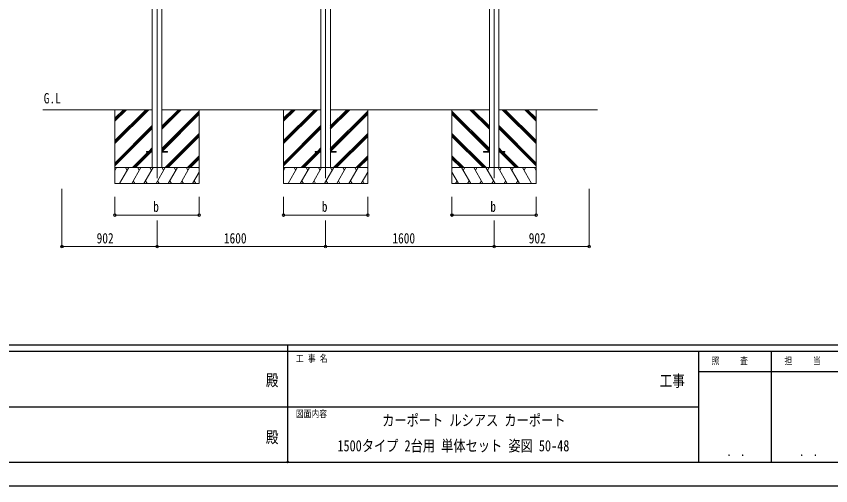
# Model space of a CAD drawing. Units: millimetres, scale not verified. Extents: x -12615 to 12615, y -8910 to 8910.
# Drawn here: x -2590 to 5141, y -8910 to -4455 of the extents above; entities that cross this region are included whole.
import ezdxf
from ezdxf.enums import TextEntityAlignment as Align

# ---------------------------------------------------------------- set-up
doc = ezdxf.new("R2010")
doc.units = ezdxf.units.MM
doc.header["$LTSCALE"] = 30
doc.header["$PDMODE"] = 32
doc.header["$PDSIZE"] = 15
doc.layers.add('0-2_USER1', color=92, linetype='Continuous')
doc.layers.add('0-7_YKK_ZWAK', color=134, linetype='Continuous')
for name, color, linetype, lineweight in [('0-3_YKK_12', 40, 'Continuous', 18), ('0-4_YKK_13', 120, 'Continuous', 18), ('0-5_YKK_A1', 120, 'Continuous', 18), ('0-6_YKK_D', 200, 'Continuous', 18)]:
    doc.layers.add(name, color=color, linetype=linetype, lineweight=lineweight)
doc.styles.add('ＭＳ ゴシック', font='')
doc.styles.get('ＭＳ ゴシック').set_extended_font_data('MS Gothic')

msp = doc.modelspace()

# ---------------------------------------------------------------- linework, layer by layer
at = {"layer": '0-3_YKK_12'}
for p, q in [((-1254.08, -2926.09), (-1254.08, -5991.27)), ((345.92, -2926.09), (345.92, -5991.27)), ((1945.92, -2926.09), (1945.92, -5991.27))]:
    msp.add_line(p, q, dxfattribs=at)
at = {"layer": '0-4_YKK_13'}
for p, q in [((-1354.08, -5736.77), (-1354.08, -5745.77)), ((-1354.08, -5736.77), (-1299.08, -5736.77)), ((-1354.08, -5745.77), (-1299.08, -5745.77)), ((-1209.08, -5736.77), (-1154.08, -5736.77)), ((-1209.08, -5745.77), (-1154.08, -5745.77)), ((-1154.08, -5736.77), (-1154.08, -5745.77)), ((245.92, -5736.77), (245.92, -5745.77)), ((300.92, -5736.77), (245.92, -5736.77)), ((300.92, -5745.77), (245.92, -5745.77)), ((445.92, -5736.77), (390.92, -5736.77)), ((445.92, -5745.77), (390.92, -5745.77)), ((445.92, -5736.77), (445.92, -5745.77)), ((1845.92, -5736.77), (1845.92, -5745.77)), ((1900.92, -5736.77), (1845.92, -5736.77)), ((1900.92, -5745.77), (1845.92, -5745.77)), ((2045.92, -5736.77), (1990.92, -5736.77)), ((2045.92, -5745.77), (1990.92, -5745.77)), ((2045.92, -5736.77), (2045.92, -5745.77))]:
    msp.add_line(p, q, dxfattribs=at)
at = {"layer": '0-5_YKK_A1'}
for p, q in [((300.72, -2674.59), (300.72, -5891.27)), ((391.12, -2674.59), (391.12, -5891.27)), ((-2337.79, -5341.27), (-1299.08, -5341.27)), ((-1654.08, -5341.27), (-1654.08, -6041.27)), ((-1654.08, -5635.24), (-1360.1, -5341.27)), ((-1654.08, -5649.39), (-1345.96, -5341.27)), ((-1654.08, -5663.53), (-1331.81, -5341.27)), ((-1654.08, -5423.11), (-1572.23, -5341.27)), ((-1654.08, -5437.25), (-1558.09, -5341.27)), ((-1654.08, -5451.4), (-1543.95, -5341.27)), ((-1209.08, -5526.9), (-1023.45, -5341.27)), ((-1209.08, -5512.75), (-1037.59, -5341.27)), ((-1209.08, -5498.61), (-1051.73, -5341.27)), ((-1209.08, -5341.27), (300.72, -5341.27)), ((-1209.08, -5710.74), (-854.08, -5355.75)), ((-1209.08, -5724.88), (-854.08, -5369.89)), ((-1206.82, -5736.77), (-854.08, -5384.03)), ((-854.08, -5341.27), (-854.08, -6041.27)), ((-54.08, -5341.27), (-54.08, -6041.27)), ((-54.08, -5635.24), (239.9, -5341.27)), ((-54.08, -5649.39), (254.04, -5341.27)), ((-54.08, -5663.53), (268.19, -5341.27)), ((-54.08, -5423.11), (27.77, -5341.27)), ((-54.08, -5437.25), (41.91, -5341.27)), ((-54.08, -5451.4), (56.05, -5341.27)), ((390.92, -5526.9), (576.55, -5341.27)), ((390.92, -5512.75), (562.41, -5341.27)), ((390.92, -5498.61), (548.27, -5341.27)), ((390.92, -5710.74), (745.92, -5355.75)), ((390.92, -5724.88), (745.92, -5369.89)), ((391.12, -5341.27), (1900.92, -5341.27)), ((393.18, -5736.77), (745.92, -5384.03)), ((745.92, -5341.27), (745.92, -6041.27)), ((1545.92, -5341.27), (1545.92, -6041.27)), ((1900.92, -5710.74), (1545.92, -5355.75)), ((1900.92, -5724.88), (1545.92, -5369.89)), ((1898.66, -5736.77), (1545.92, -5384.03)), ((1900.92, -5526.9), (1715.29, -5341.27)), ((1900.92, -5512.75), (1729.43, -5341.27)), ((1900.92, -5498.61), (1743.57, -5341.27)), ((1990.92, -5341.27), (2925.96, -5341.27)), ((2345.92, -5663.53), (2023.66, -5341.27)), ((2345.92, -5649.39), (2037.8, -5341.27)), ((2345.92, -5635.24), (2051.94, -5341.27)), ((2345.92, -5451.4), (2235.79, -5341.27)), ((2345.92, -5437.25), (2249.93, -5341.27)), ((2345.92, -5423.11), (2264.08, -5341.27)), ((2345.92, -5341.27), (2345.92, -6041.27)), ((-1654.08, -5847.37), (-1299.08, -5492.38)), ((-1654.08, -5861.52), (-1299.08, -5506.52)), ((-1654.08, -5875.66), (-1299.08, -5520.66)), ((-54.08, -5847.37), (300.92, -5492.38)), ((-54.08, -5861.52), (300.92, -5506.52)), ((-54.08, -5875.66), (300.92, -5520.66)), ((2345.92, -5847.37), (1990.92, -5492.38)), ((2345.92, -5861.52), (1990.92, -5506.52)), ((2345.92, -5875.66), (1990.92, -5520.66)), ((-1177.47, -5891.27), (-854.08, -5567.88)), ((-1163.33, -5891.27), (-854.08, -5582.02)), ((-1149.18, -5891.27), (-854.08, -5596.16)), ((422.53, -5891.27), (745.92, -5567.88)), ((436.67, -5891.27), (745.92, -5582.02)), ((450.82, -5891.27), (745.92, -5596.16)), ((1869.31, -5891.27), (1545.92, -5567.88)), ((1855.17, -5891.27), (1545.92, -5582.02)), ((1841.03, -5891.27), (1545.92, -5596.16)), ((-1331.34, -5736.77), (-1299.08, -5704.51)), ((-1317.19, -5736.77), (-1299.08, -5718.65)), ((268.66, -5736.77), (300.92, -5704.51)), ((282.81, -5736.77), (300.92, -5718.65)), ((2023.18, -5736.77), (1990.92, -5704.51)), ((2009.04, -5736.77), (1990.92, -5718.65)), ((-1485.84, -5891.27), (-1340.34, -5745.77)), ((-1471.69, -5891.27), (-1326.19, -5745.77)), ((-1457.55, -5891.27), (-1312.05, -5745.77)), ((-1303.05, -5736.77), (-1299.08, -5732.79)), ((-965.34, -5891.27), (-854.08, -5780.01)), ((-951.2, -5891.27), (-854.08, -5794.15)), ((114.16, -5891.27), (259.66, -5745.77)), ((128.31, -5891.27), (273.81, -5745.77)), ((142.45, -5891.27), (287.95, -5745.77)), ((296.95, -5736.77), (300.92, -5732.79)), ((634.66, -5891.27), (745.92, -5780.01)), ((648.8, -5891.27), (745.92, -5794.15)), ((1657.18, -5891.27), (1545.92, -5780.01)), ((1643.04, -5891.27), (1545.92, -5794.15)), ((1994.9, -5736.77), (1990.92, -5732.79)), ((2149.4, -5891.27), (2003.9, -5745.77)), ((2163.54, -5891.27), (2018.04, -5745.77)), ((2177.68, -5891.27), (2032.18, -5745.77)), ((-937.05, -5891.27), (-854.08, -5808.29)), ((662.95, -5891.27), (745.92, -5808.29)), ((1628.9, -5891.27), (1545.92, -5808.29)), ((-854.08, -5891.27), (-1654.08, -5891.27)), ((-1654.08, -5920.21), (-1637.37, -5891.27)), ((-1652.37, -5917.25), (-1654.08, -5914.29)), ((-1609.53, -6041.27), (-1522.93, -5891.27)), ((-1537.93, -5917.25), (-1552.93, -5891.27)), ((-1494.06, -6041.27), (-1407.46, -5891.27)), ((-1422.46, -5917.25), (-1437.46, -5891.27)), ((-1378.59, -6041.27), (-1291.99, -5891.27)), ((-1306.99, -5917.25), (-1321.99, -5891.27)), ((-1263.12, -6041.27), (-1176.52, -5891.27)), ((-1191.52, -5917.25), (-1206.52, -5891.27)), ((-1147.65, -6041.27), (-1061.05, -5891.27)), ((-1076.05, -5917.25), (-1091.05, -5891.27)), ((-1032.18, -6041.27), (-945.58, -5891.27)), ((-960.58, -5917.25), (-975.58, -5891.27)), ((-916.71, -6041.27), (-854.08, -5932.78)), ((-854.08, -5901.71), (-860.11, -5891.27)), ((745.92, -5891.27), (-54.08, -5891.27)), ((-54.08, -5920.21), (-37.37, -5891.27)), ((-52.37, -5917.25), (-54.08, -5914.29)), ((-9.53, -6041.27), (77.07, -5891.27)), ((62.07, -5917.25), (47.07, -5891.27)), ((105.94, -6041.27), (192.54, -5891.27)), ((177.54, -5917.25), (162.54, -5891.27)), ((221.41, -6041.27), (308.01, -5891.27)), ((293.01, -5917.25), (278.01, -5891.27)), ((336.88, -6041.27), (423.48, -5891.27)), ((408.48, -5917.25), (393.48, -5891.27)), ((452.35, -6041.27), (538.95, -5891.27)), ((523.95, -5917.25), (508.95, -5891.27)), ((567.82, -6041.27), (654.42, -5891.27)), ((639.42, -5917.25), (624.42, -5891.27)), ((683.29, -6041.27), (745.92, -5932.78)), ((745.92, -5901.71), (739.89, -5891.27)), ((1545.92, -5891.27), (2345.92, -5891.27)), ((1545.92, -5901.71), (1551.95, -5891.27)), ((1608.55, -6041.27), (1545.92, -5932.78)), ((1724.03, -6041.27), (1637.42, -5891.27)), ((1652.42, -5917.25), (1667.42, -5891.27)), ((1839.5, -6041.27), (1752.89, -5891.27)), ((1767.89, -5917.25), (1782.89, -5891.27)), ((1954.97, -6041.27), (1868.36, -5891.27)), ((1883.36, -5917.25), (1898.36, -5891.27)), ((2070.44, -6041.27), (1983.83, -5891.27)), ((1998.83, -5917.25), (2013.83, -5891.27)), ((2185.91, -6041.27), (2099.3, -5891.27)), ((2114.3, -5917.25), (2129.31, -5891.27)), ((2301.38, -6041.27), (2214.77, -5891.27)), ((2229.78, -5917.25), (2244.78, -5891.27)), ((2345.92, -5920.21), (2329.21, -5891.27)), ((2344.21, -5917.25), (2345.92, -5914.29)), ((-1479.06, -6015.29), (-1464.06, -6041.27)), ((-1363.59, -6015.29), (-1348.59, -6041.27)), ((-1248.12, -6015.29), (-1233.12, -6041.27)), ((-1132.65, -6015.29), (-1117.65, -6041.27)), ((-1017.18, -6015.29), (-1002.18, -6041.27)), ((-901.71, -6015.29), (-886.71, -6041.27)), ((120.94, -6015.29), (135.94, -6041.27)), ((236.41, -6015.29), (251.41, -6041.27)), ((351.88, -6015.29), (366.88, -6041.27)), ((467.35, -6015.29), (482.35, -6041.27)), ((582.82, -6015.29), (597.82, -6041.27)), ((698.29, -6015.29), (713.29, -6041.27)), ((1593.56, -6015.29), (1578.56, -6041.27)), ((1709.03, -6015.29), (1694.03, -6041.27)), ((1824.5, -6015.29), (1809.5, -6041.27)), ((1939.97, -6015.29), (1924.97, -6041.27)), ((2055.44, -6015.29), (2040.44, -6041.27)), ((2170.91, -6015.29), (2155.91, -6041.27)), ((-1654.08, -6041.27), (-854.08, -6041.27)), ((-54.08, -6041.27), (745.92, -6041.27)), ((2345.92, -6041.27), (1545.92, -6041.27))]:
    msp.add_line(p, q, dxfattribs=at)
for points in [[(-1299.28, -2674.59), (-1299.08, -5166.27), (-1299.08, -5891.27)], [(-1208.88, -2674.59), (-1209.08, -5166.27), (-1209.08, -5891.27)], [(1900.72, -2674.59), (1900.92, -5166.27), (1900.92, -5891.27)], [(1991.12, -2674.59), (1990.92, -5166.27), (1990.92, -5891.27)]]:
    msp.add_lwpolyline(points, dxfattribs=at)
at = {"layer": '0-6_YKK_D'}
for p, q in [((-2156.18, -6092.27), (-2156.18, -6642.27)), ((2848.02, -6092.27), (2848.02, -6642.27)), ((-1654.08, -6169.88), (-1654.08, -6342.27)), ((-854.08, -6169.88), (-854.08, -6342.27)), ((-54.08, -6169.88), (-54.08, -6342.27)), ((745.92, -6169.88), (745.92, -6342.27)), ((1545.92, -6169.88), (1545.92, -6342.27)), ((2345.92, -6169.88), (2345.92, -6342.27)), ((-1654.08, -6341.27), (-854.08, -6341.27)), ((-1254.08, -6393.27), (-1254.08, -6642.27)), ((-1254.08, -6393.27), (-1254.08, -6642.27)), ((-54.08, -6341.27), (745.92, -6341.27)), ((345.92, -6393.27), (345.92, -6642.27)), ((345.92, -6393.27), (345.92, -6642.27)), ((1545.92, -6341.27), (2345.92, -6341.27)), ((1945.92, -6393.27), (1945.92, -6642.27)), ((1945.92, -6393.27), (1945.92, -6642.27)), ((-2156.18, -6641.27), (-1254.08, -6641.27)), ((-1254.08, -6641.27), (345.92, -6641.27)), ((1945.92, -6641.27), (345.92, -6641.27)), ((2848.02, -6641.27), (1945.92, -6641.27))]:
    msp.add_line(p, q, dxfattribs=at)
for centre in [(-1654.08, -6341.27), (-854.08, -6341.27), (-54.08, -6341.27), (745.92, -6341.27), (1545.92, -6341.27), (2345.92, -6341.27), (-2156.18, -6641.27), (-1254.08, -6641.27), (-1254.08, -6641.27), (345.92, -6641.27), (345.92, -6641.27), (1945.92, -6641.27), (1945.92, -6641.27), (2848.02, -6641.27)]:
    msp.add_circle(centre, 12.75, dxfattribs=at)
at = {"layer": '0-7_YKK_ZWAK'}
for p, q in [((11685.06, -7575), (-11714.94, -7575)), ((-14.94, -7575), (-14.94, -8685)), ((-14.94, -7635), (-3914.94, -7635)), ((3885.06, -7635), (-14.94, -7635)), ((4575.06, -7635), (4575.06, -8685)), ((5955.06, -7830), (3885.06, -7830)), ((-3892.44, -8160), (-14.94, -8160)), ((-14.94, -8160), (3885.06, -8160)), ((-3914.94, -8685), (-14.94, -8685)), ((-14.94, -8685), (3885.06, -8685)), ((3885.06, -8685), (5955.06, -8685))]:
    msp.add_line(p, q, dxfattribs=at)
msp.add_lwpolyline([(-12615, -8910), (12615, -8910), (12615, 8910), (-12615, 8910)], close=True, dxfattribs=at)
msp.add_lwpolyline([(5955.06, -7635), (3885.06, -7635), (3885.06, -8685)], dxfattribs=at)
msp.add_point((-14.94, -8685), dxfattribs=at)

# ---------------------------------------------------------------- texts
at = {"layer": '0-2_USER1', "style": 'ＭＳ ゴシック', "width": 0.8}
for s, p in [('カーポート ルシアス カーポート', (883.33, -8374.17)), ('1500タイプ 2台用 単体セット 姿図 50-48', (457.99, -8615.83))]:
    msp.add_text(s, height=106.3, dxfattribs=at).set_placement(p, align=Align.BOTTOM_LEFT)
at = {"layer": '0-5_YKK_A1', "style": 'ＭＳ ゴシック', "width": 0.8}
msp.add_text('G.L', height=98.97, dxfattribs=at).set_placement((-2329.74, -5311.93), align=Align.BOTTOM_LEFT)
at = {"layer": '0-6_YKK_D', "style": 'ＭＳ ゴシック', "width": 0.8}
for s, p in [('b', (-1290.08, -6340.47)), ('b', (309.92, -6340.47)), ('b', (1909.92, -6340.47)), ('902', (-1827.53, -6640.27)), ('1600', (-619.68, -6640.27)), ('1600', (980.32, -6640.27)), ('902', (2274.57, -6640.27))]:
    msp.add_text(s, height=98.97, dxfattribs=at).set_placement(p, align=Align.BOTTOM_LEFT)
at = {"layer": '0-7_YKK_ZWAK', "style": 'ＭＳ ゴシック', "width": 0.8}
for s, height, p in [('工 事 名', 65.98, (63.81, -7755)), ('照     査', 65.98, (4009.26, -7777.5)), ('担     当', 65.98, (4701.66, -7777.5)), ('殿', 110, (-221, -7997.5)), ('工事', 110, (3517, -8002.4)), ('図面内容', 65.98, (63.81, -8280)), ('殿', 110, (-221, -8537.5)), ('． ．', 77.75, (4155, -8653.06)), ('． ．', 77.75, (4845, -8653.06))]:
    msp.add_text(s, height=height, dxfattribs=at).set_placement(p, align=Align.BOTTOM_LEFT)

doc.saveas('drawing.dxf')
